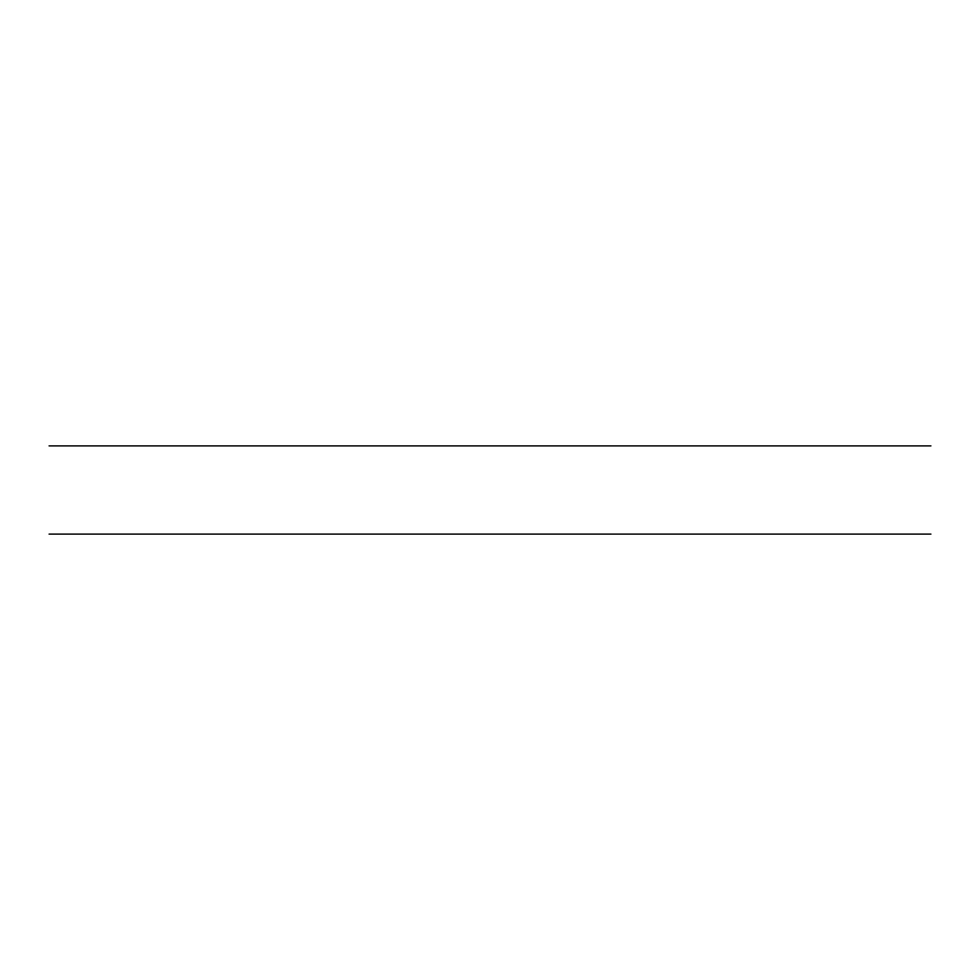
<?xml version="1.0" encoding="UTF-8"?>
<svg xmlns="http://www.w3.org/2000/svg" width="980" height="980" viewBox="0 0 980 980"><rect width="100%" height="100%" fill="white"/><g stroke="black" fill="none" stroke-linecap="round" stroke-linejoin="round"><path stroke-width="1.47" d="M49 445.9L931 445.9M49 534.1L931 534.1"/></g></svg>
